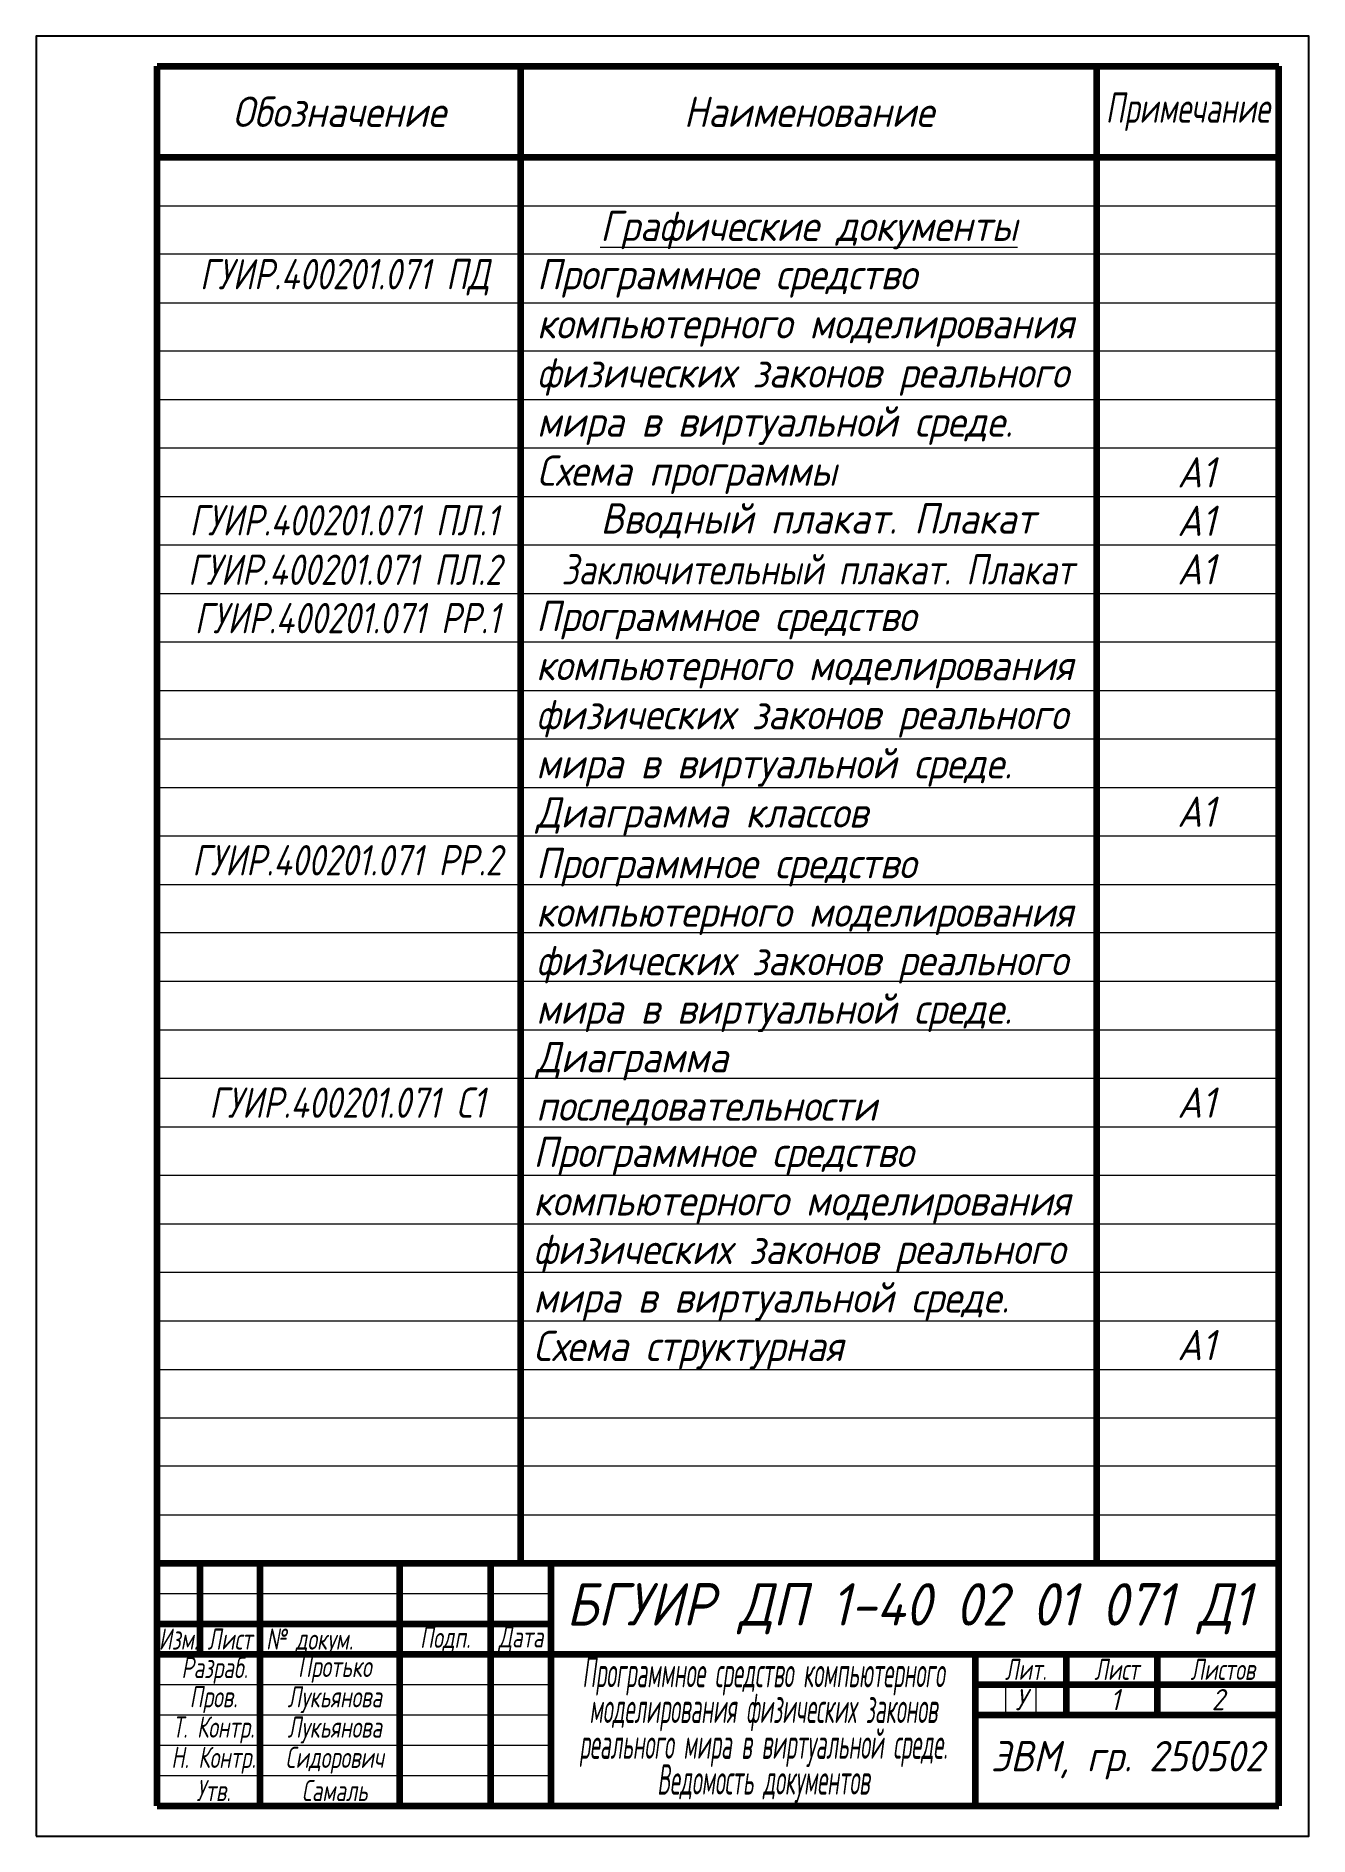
# Model space of a CAD drawing. Header units: millimetres. Extents: x 0 to 210, y 0 to 297.
import ezdxf

# ---------------------------------------------------------------- set-up
doc = ezdxf.new("R2010")
doc.units = ezdxf.units.MM
doc.header["$LTSCALE"] = 0.5
doc.layers.get('Defpoints').update_dxf_attribs({"color": 5})
doc.styles.get("Standard").update_dxf_attribs({"font": 'ISOCPEUI.TTF', "width": 0.9})

msp = doc.modelspace()

# ---------------------------------------------------------------- linework, layer by layer
at = {"color": 7, "linetype": 'Continuous', "lineweight": 100}
msp.add_line((20, 5), (20, 292), dxfattribs=at)
at = {"lineweight": 100}
for p, q in [((20, 292), (205, 292)), ((80, 45), (80, 292)), ((175, 45), (175, 292)), ((205, 5), (205, 292)), ((20, 277), (205, 277)), ((20, 45), (205, 45)), ((27, 45), (27, 30)), ((37, 5), (37, 45)), ((60, 5), (60, 45)), ((75, 45), (75, 5)), ((85, 5), (85, 45)), ((20, 35), (85, 35)), ((20, 30), (85, 30)), ((85, 30), (205, 30)), ((155, 5), (155, 30)), ((170, 20), (170, 30)), ((185, 20), (185, 30)), ((155, 25), (205, 25)), ((155, 20), (205, 20)), ((20, 5), (205, 5))]:
    msp.add_line(p, q, dxfattribs=at)
at = {"lineweight": 20}
for p, q in [((20, 269), (205, 269)), ((205, 261), (20, 261)), ((20, 253), (205, 253)), ((205, 245), (20, 245)), ((20, 237), (205, 237)), ((205, 229), (20, 229)), ((20, 221), (205, 221)), ((205, 213), (20, 213)), ((20, 205), (205, 205)), ((205, 197), (20, 197)), ((20, 189), (205, 189)), ((205, 181), (20, 181)), ((20, 173), (205, 173)), ((205, 165), (20, 165)), ((20, 157), (205, 157)), ((205, 149), (20, 149)), ((205, 141), (20, 141)), ((20, 133), (205, 133)), ((205, 125), (20, 125)), ((20, 117), (205, 117)), ((205, 109), (20, 109)), ((20, 101), (205, 101)), ((205, 93), (20, 93)), ((20, 85), (205, 85)), ((20, 77), (205, 77)), ((20, 69), (205, 69)), ((205, 61), (20, 61)), ((20, 53), (205, 53)), ((20, 40), (85, 40)), ((20, 25), (85, 25)), ((160, 20), (160, 25)), ((165, 20), (165, 25)), ((20, 20), (85, 20)), ((20, 15), (85, 15)), ((20, 10), (85, 10))]:
    msp.add_line(p, q, dxfattribs=at)
at = {"layer": 'Defpoints'}
msp.add_lwpolyline([(0, 0), (210, 0), (210, 297), (0, 297)], close=True, dxfattribs=at)

# ---------------------------------------------------------------- texts
at = {"lineweight": 20, "width": 0.7}
msp.add_text('№ докум.', height=3.5, dxfattribs=at).set_placement((37.95, 30.74))
at = {"lineweight": 20, "attachment_point": 5}
for s, width, insert, char_height in [('{\\fISOCPEUR|b0|i1|c204|p34;Обозначение}', 60, (50, 284.5), 5), ('{\\fISOCPEUR|b0|i1|c204|p34;Наименование}', 95, (127.5, 284.5), 5), ('{\\fISOCPEUR|b0|i1|c204|p34;\\W0.7;Примечание}', 30, (190, 284.5), 5), ('{\\fISOCPEUR|b0|i1|c204|p34;\\LГрафические\\fISOCPEUR|b0|i1|c0|p34; \\fISOCPEUR|b0|i1|c204|p34;документы}', 95, (127.5, 265), 5), ('{\\W0.8; \\fISOCPEUR|b0|i1|c204|p34;ГУИР\\fISOCPEUR|b0|i1|c0|p34;.400201.0\\fISOCPEUR|b0|i1|c204|p34;7\\fISOCPEUR|b0|i1|c0|p34;1 \\fISOCPEUR|b0|i1|c204|p34;ПД}', 60, (49.64, 257.19), 5), (' A1', 30, (190, 225), 5), (' {\\fISOCPEUR|b0|i1|c204|p34;Вводный} {\\fISOCPEUR|b0|i1|c204|p34;плакат}. {\\fISOCPEUR|b0|i1|c204|p34;Плакат}', 95, (127.56, 217), 5), ('{\\W0.8; \\fISOCPEUR|b0|i1|c204|p34;ГУИР\\fISOCPEUR|b0|i1|c0|p34;.400201.0\\fISOCPEUR|b0|i1|c204|p34;7\\fISOCPEUR|b0|i1|c0|p34;1 \\fISOCPEUR|b0|i1|c204|p34;ПЛ\\fISOCPEUR|b0|i1|c0|p34;.1}', 60, (49.54, 217.09), 5), (' A1', 30, (190, 217), 5), ('{\\W0.8; \\fISOCPEUR|b0|i1|c204|p34;ГУИР\\fISOCPEUR|b0|i1|c0|p34;.400201.0\\fISOCPEUR|b0|i1|c204|p34;7\\fISOCPEUR|b0|i1|c0|p34;1 \\fISOCPEUR|b0|i1|c204|p34;ПЛ\\fISOCPEUR|b0|i1|c0|p34;.2}', 60, (49.66, 208.93), 5), ('{\\W0.8; \\fISOCPEUR|b0|i1|c204|p34;Заключительный\\fISOCPEUR|b0|i1|c0|p34; \\fISOCPEUR|b0|i1|c204|p34;плакат\\fISOCPEUR|b0|i1|c0|p34;. \\fISOCPEUR|b0|i1|c204|p34;Плакат}', 95, (127.67, 209), 5), (' A1', 30, (190, 209), 5), ('{\\W0.8; \\fISOCPEUR|b0|i1|c204|p34;ГУИР\\fISOCPEUR|b0|i1|c0|p34;.400201.0\\fISOCPEUR|b0|i1|c204|p34;7\\fISOCPEUR|b0|i1|c0|p34;1 \\fISOCPEUR|b0|i1|c204|p34;РР\\fISOCPEUR|b0|i1|c0|p34;.1}', 60, (50.08, 200.95), 5), (' A1', 30, (190, 169), 5), ('{\\W0.8; \\fISOCPEUR|b0|i1|c204|p34;ГУИР\\fISOCPEUR|b0|i1|c0|p34;.400201.0\\fISOCPEUR|b0|i1|c204|p34;7\\fISOCPEUR|b0|i1|c0|p34;1 \\fISOCPEUR|b0|i1|c204|p34;РР\\fISOCPEUR|b0|i1|c0|p34;.2}', 60, (50.05, 161), 5), ('{\\W0.8; \\fISOCPEUR|b0|i1|c204|p34;ГУИР\\fISOCPEUR|b0|i1|c0|p34;.400201.0\\fISOCPEUR|b0|i1|c204|p34;7\\fISOCPEUR|b0|i1|c0|p34;1 C1}', 60, (50.05, 121), 5), (' A1', 30, (190, 121), 5), (' A1', 30, (190, 81), 5), ('{\\fISOCPEUR|b0|i1|c204|p34;БГУИР} {\\fISOCPEUR|b0|i1|c204|p34;ДП} 1-40 02 01 0{\\fISOCPEUR|b0|i1|c204|p34;7}1 {\\fISOCPEUR|b0|i1|c204|p34;Д}1', 120, (144, 37.5), 7), ('{\\fISOCPEUR|b0|i1|c204|p34;\\W0.7;Изм\\fISOCPEUR|b0|i1|c0|p34;.}', 7, (23.5, 32.5), 3.5), ('{\\fISOCPEUR|b0|i1|c204|p34;\\W0.7;Лист}', 10, (32, 32.5), 3.5), ('{\\fISOCPEUR|b0|i1|c204|p34;\\W0.7;Подп\\fISOCPEUR|b0|i1|c0|p34;.}', 15, (67.5, 32.5), 3.5), ('{\\fISOCPEUR|b0|i1|c204|p34;\\W0.7;Дата}', 10, (80, 32.5), 3.5), ('{\\W0.7; \\fISOCPEUR|b0|i1|c204|p34;Протько}', 23, (48.5, 27.5), 3.5), ('{\\W0.7; \\fISOCPEUR|b0|i1|c204|p34;Разраб\\fISOCPEUR|b0|i1|c0|p34;.}', 17, (28.69, 27.32), 3.5), ('{\\W0.7; \\fISOCPEUR|b0|i1|c204|p34;Лит\\fISOCPEUR|b0|i1|c0|p34;.}', 15, (162.5, 27.5), 3.5), ('{\\W0.7; \\fISOCPEUR|b0|i1|c204|p34;Лист}', 15, (177.5, 27.5), 3.5), ('{\\W0.7; \\fISOCPEUR|b0|i1|c204|p34;Листов}', 20, (195, 27.5), 3.5), ('{\\W0.7; \\fISOCPEUR|b0|i1|c204|p34;Пров\\fISOCPEUR|b0|i1|c0|p34;.}', 17, (28.5, 22.5), 3.5), ('{\\W0.7; \\fISOCPEUR|b0|i1|c204|p34;Лукьянова}', 23, (48.5, 22.5), 3.5), ('{\\fISOCPEUR|b0|i1|c204|p34;У}', 5, (162.5, 22.5), 3.5), ('{\\fISOCPEUR|b0|i1|c204|p34;1}', 20, (178, 22.5), 3.5), ('{\\fISOCPEUR|b0|i1|c204|p34;2}', 20, (195, 22.5), 3.5), ('{\\W0.7; \\fISOCPEUR|b0|i1|c204|p34;Т\\fISOCPEUR|b0|i1|c0|p34;. \\fISOCPEUR|b0|i1|c204|p34;Контр\\fISOCPEUR|b0|i1|c0|p34;.}', 17, (28.5, 17.5), 3.5), ('{\\W0.7; \\fISOCPEUR|b0|i1|c204|p34;Лукьянова}', 23, (48.5, 17.5), 3.5), ('{\\fISOCPEUR|b0|i1|c204|p34;ЭВМ}, {\\fISOCPEUR|b0|i1|c204|p34;гр}. {\\fISOCPEUR|b0|i1|c204|p34;2}5050{\\fISOCPEUR|b0|i1|c204|p34;2}', 50, (180, 12.5), 5), ('{\\W0.7; \\fISOCPEUR|b0|i1|c204|p34;Н\\fISOCPEUR|b0|i1|c0|p34;. \\fISOCPEUR|b0|i1|c204|p34;Контр\\fISOCPEUR|b0|i1|c0|p34;.}', 17, (28.5, 12.5), 3.5), ('{\\W0.7; \\fISOCPEUR|b0|i1|c204|p34;Сидорович}', 23, (48.5, 12.5), 3.5), ('{\\W0.7; \\fISOCPEUR|b0|i1|c204|p34;Утв\\fISOCPEUR|b0|i1|c0|p34;.}', 17, (28.5, 7.5), 3.5), ('{\\W0.7; \\fISOCPEUR|b0|i1|c204|p34;Самаль}', 23, (48.5, 7.5), 3.5)]:
    msp.add_mtext_dynamic_manual_height_columns(s, width=width, gutter_width=35, heights=[0], dxfattribs=dict(at, insert=insert, char_height=char_height))
at = {"lineweight": 20, "char_height": 5}
for s, width, insert, attachment_point, line_spacing_factor in [('{\\fISOCPEUR|b0|i1|c204|p34;Программное средство компьютерного моделирования физических законов реального мира в виртуальной среде. Схема} {\\fISOCPEUR|b0|i1|c204|p34;программы}', 95, (82.64, 260.19), 1, 0.972), ('{\\fISOCPEUR|b0|i1|c204|p34;Программное средство        компьютерного моделирования физических законов реального мира в виртуальной среде. }\\P{\\fISOCPEUR|b0|i1|c204|p34;Диаграмма} {\\fISOCPEUR|b0|i1|c204|p34;классов}', 95, (82.51, 203.8), 1, 0.972), ('{\\fISOCPEUR|b0|i1|c204|p34;Программное средство        компьютерного моделирования физических законов реального мира в виртуальной среде.} {\\fISOCPEUR|b0|i1|c204|p34;Диаграмма}\\P{\\fISOCPEUR|b0|i1|c204|p34;последовательности}', 95, (82.51, 163.02), 1, 0.96), ('{\\fISOCPEUR|b0|i1|c204|p34;Программное средство        компьютерного моделирования физических законов реального мира в виртуальной среде.} \\P{\\fISOCPEUR|b0|i1|c204|p34;Схема} {\\fISOCPEUR|b0|i1|c204|p34;структурная}', 95, (82.05, 115.37), 1, 0.96), ('{\\fISOCPEUR|b0|i1|c204|p34;\\W0.5;Программное средство компьютерного моделирования физических законов реального мира в виртуальной среде.\\PВедомость\\fISOCPEUR|b0|i1|c0|p34; \\fISOCPEUR|b0|i1|c204|p34;документов}', 70, (120, 17.5), 5, 0.708)]:
    msp.add_mtext_dynamic_manual_height_columns(s, width=width, gutter_width=35, heights=[0], dxfattribs=dict(at, insert=insert, attachment_point=attachment_point, line_spacing_factor=line_spacing_factor))

doc.saveas('drawing.dxf')
